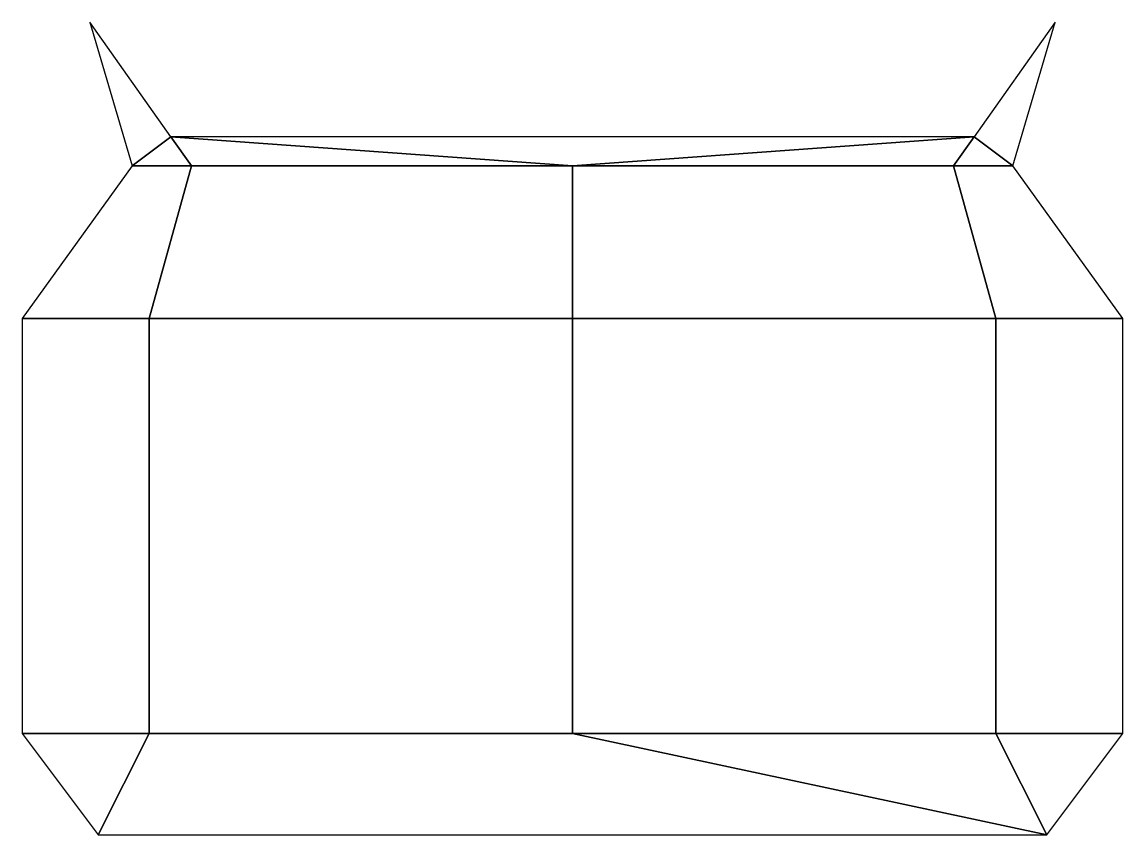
# Model space of a CAD drawing. Extents: x -0.65 to 0.65, y -0.36 to 0.6.
import ezdxf

# ---------------------------------------------------------------- set-up
doc = ezdxf.new("R2010")
doc.units = 0
doc.layers.add('TENT1', color=3, linetype='CONTINUOUS')

msp = doc.modelspace()

# ---------------------------------------------------------------- linework, layer by layer
at = {"layer": 'TENT1'}
for points in [[(-0.52, 0.43, 2.03), (-0.4743, 0.4645, 1.85), (-0.4743, 0.4645, 1.85), (-0.57, 0.6, 1.3)], [(0.52, 0.43, 2.03), (0.57, 0.6, 1.3), (0.57, 0.6, 1.3), (0.4743, 0.4645, 1.85)], [(-0.52, 0.43, 2.03), (-0.45, 0.43, 1.99), (-0.45, 0.43, 1.99), (-0.4743, 0.4645, 1.85)], [(0, 0.43, 1.98), (-0.4743, 0.4645, 1.85), (-0.4743, 0.4645, 1.85), (-0.45, 0.43, 1.99)], [(0, 0.43, 1.98), (0.4743, 0.4645, 1.85), (0.4743, 0.4645, 1.85), (-0.4743, 0.4645, 1.85)], [(0.45, 0.43, 1.99), (0.4743, 0.4645, 1.85), (0.4743, 0.4645, 1.85), (0, 0.43, 1.98)], [(0.52, 0.43, 2.03), (0.4743, 0.4645, 1.85), (0.4743, 0.4645, 1.85), (0.45, 0.43, 1.99)], [(-0.5, 0.25, 1.99), (-0.45, 0.43, 1.99), (-0.52, 0.43, 2.03), (-0.65, 0.25, 2.03)], [(0, 0.25, 1.98), (0, 0.43, 1.98), (-0.45, 0.43, 1.99), (-0.5, 0.25, 1.99)], [(0.5, 0.25, 1.99), (0.45, 0.43, 1.99), (0, 0.43, 1.98), (0, 0.25, 1.98)], [(0.65, 0.25, 2.03), (0.52, 0.43, 2.03), (0.45, 0.43, 1.99), (0.5, 0.25, 1.99)], [(-0.5, -0.24, 1.99), (-0.5, 0.25, 1.99), (-0.65, 0.25, 2.03), (-0.65, -0.24, 2.03)], [(0, -0.24, 1.98), (0, 0.25, 1.98), (-0.5, 0.25, 1.99), (-0.5, -0.24, 1.99)], [(0.5, -0.24, 1.99), (0.5, 0.25, 1.99), (0, 0.25, 1.98), (0, -0.24, 1.98)], [(0.65, -0.24, 2.03), (0.65, 0.25, 2.03), (0.5, 0.25, 1.99), (0.5, -0.24, 1.99)], [(-0.56, -0.36, 2.03), (-0.5, -0.24, 1.99), (-0.65, -0.24, 2.03), (-0.56, -0.36, 2.03)], [(0.56, -0.36, 2.03), (0, -0.24, 1.98), (-0.5, -0.24, 1.99), (-0.56, -0.36, 2.03)], [(0.56, -0.36, 2.03), (0.5, -0.24, 1.99), (0, -0.24, 1.98), (0.56, -0.36, 2.03)], [(0.56, -0.36, 2.03), (0.65, -0.24, 2.03), (0.5, -0.24, 1.99), (0.56, -0.36, 2.03)]]:
    msp.add_3dface(points, dxfattribs=at)

doc.saveas('drawing.dxf')
